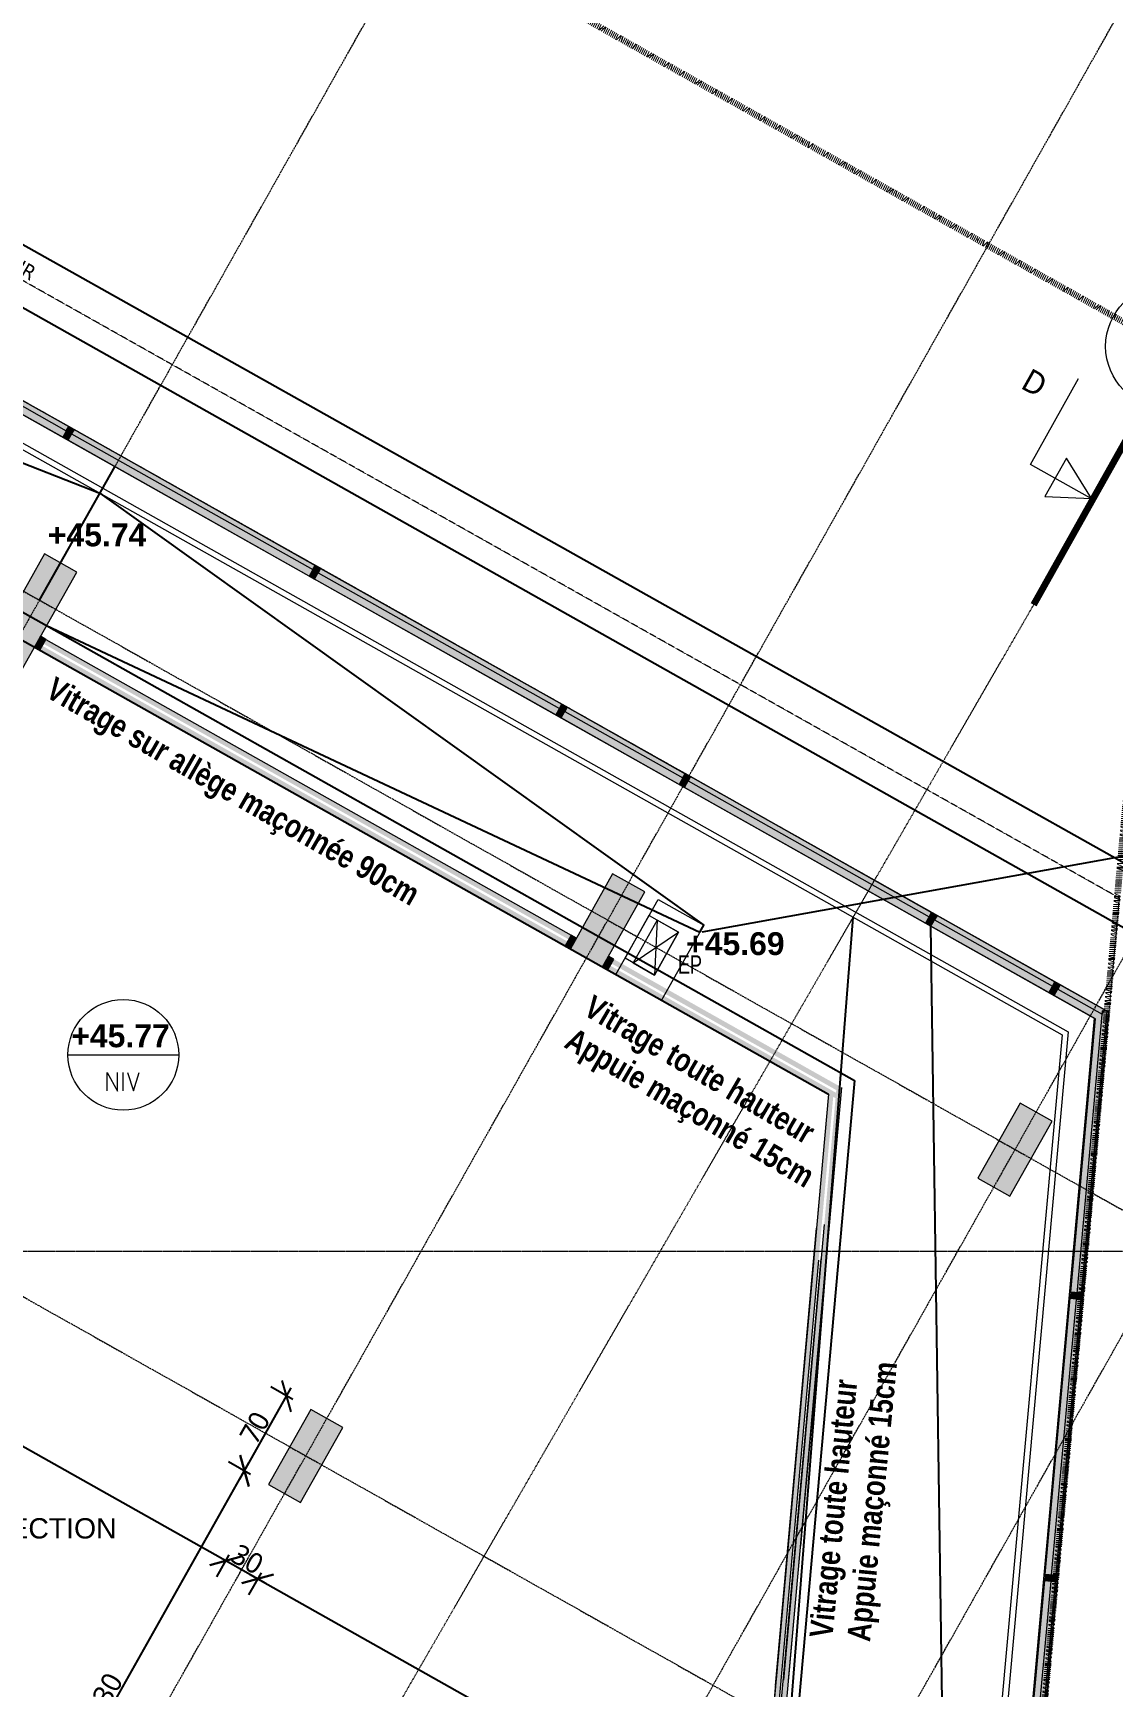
# Model space of a CAD drawing. Header units: millimetres. Extents: x 139864 to 546726, y 40253 to 3921401762.
# Drawn here: x 299070 to 307847, y 70408 to 83856 of the extents above; entities that cross this region are included whole.
import ezdxf

# ---------------------------------------------------------------- set-up
doc = ezdxf.new("R2010")
doc.units = ezdxf.units.MM
for name, pattern in [('Caché', [3, 2, -1]), ('Centre', [12.5, 2.5, -1.875, 6.25, -1.875]), ('Dash dot', [15.875, 6.35, -4.7625, 0, -4.7625]), ('Démoli', [2.812, 1.875, -0.937]), ('Ligne de quadrillage', [22.225, 12.7, -3.175, 3.175, -3.175]), ('Triple tiret', [21.25, 6.25, -1.875, 2.5, -1.875, 2.5, -1.875, 2.5, -1.875])]:
    doc.linetypes.add(name, pattern=pattern)
for name, color, linetype, lineweight in [('AS-20_AXES-ET-FILES', 12, 'Centre', 9), ('AS-21_EPAIS', 211, 'Continuous', 9), ('AS-22_MOYEN', 3, 'Continuous', 13), ('AS-23_FIN', 2, 'Continuous', 9), ('AS-24_TRES-FIN', 9, 'Continuous', 9), ('AS-25_PROJECTIONS', 12, 'Triple tiret', 9), ('AS-26_STRUCTURE-BETON', 6, 'Continuous', 13), ('AS-29_DEMOLITION', 5, 'Démoli', 13), ('AS-30_COTE-1', 1, 'Continuous', 5), ('AS-31_TXT-1', 32, 'Continuous', 5)]:
    doc.layers.add(name, color=color, linetype=linetype, lineweight=lineweight)
doc.styles.add('Arial', font='arial.ttf', dxfattribs={"height": 165})
doc.styles.add('Arial_1', font='arial.ttf', dxfattribs={"width": 0.7, "height": 150})
doc.styles.add('Arial_B_1', font='arialbd.ttf', dxfattribs={"width": 0.8, "height": 187.5})
doc.styles.add('Arial_B_4', font='arialbd.ttf', dxfattribs={"height": 185.714286})
doc.styles.add('Tahoma', font='tahoma.ttf', dxfattribs={"height": 120})
doc.styles.add('Trebuchet MS', font='trebuc.ttf', dxfattribs={"height": 187.5})
doc.styles.add('Trebuchet MS_2', font='trebuc.ttf', dxfattribs={"height": 165})
doc.dimstyles.new('Cotes_linéaires', dxfattribs={"dimscale": 304.8, "dimtxt": 170.1069, "dimasz": 0.615157, "dimexe": 0.492126, "dimexo": 0.0625, "dimgap": 0.049213, "dimtad": 1, "dimdec": 0, "dimlfac": 0.1, "dimzin": 0, "dimdsep": 46, "dimtxsty": 'Trebuchet MS_2', "dimblk1": 'OBLIQUE', "dimblk2": 'OBLIQUE', "dimsah": 1, "dimcen": 0.09, "dimdle": 0.246063, "dimazin": 0, "dimtfac": 1, "dimtdec": 4, "dimtix": 1, "dimtmove": 0, "dimatfit": 3, "dimfxl": 0, "dimtvp": 1, "dimtolj": 1, "dimtzin": 0, "dimarcsym": 0})

# ---------------------------------------------------------------- blocks, each defined once
blk = doc.blocks.new('Meneau rectangulaire - 100 x 25mm-10190632-12_ Niveau 12 -  BAT BUREAUX')
at = {"layer": 'AS-23_FIN'}
blk.add_hatch(color=256, dxfattribs=at).paths.add_polyline_path([(-25, -50), (-25, 50), (25, 50), (25, -50)], flags=0)
for p, q in [((-25, -50), (-25, 50)), ((-25, 50), (25, 50)), ((25, 50), (25, -50)), ((25, -50), (-25, -50))]:
    blk.add_line(p, q, dxfattribs=at)
blk = doc.blocks.new('Meneau rectangulaire - 100 x 25mm-10190711-12_ Niveau 12 -  BAT BUREAUX')
at = {"layer": 'AS-23_FIN'}
blk.add_hatch(color=256, dxfattribs=at).paths.add_polyline_path([(562721, 75841), (562827, 75896), (562436, 76116), (562387, 76029), (562686, 75860)], flags=0)
for p, q in [((562387, 76029), (562436, 76116)), ((562721, 75841), (562387, 76029)), ((562436, 76116), (562827, 75896))]:
    blk.add_line(p, q, dxfattribs=at)
blk = doc.blocks.new('Meneau rectangulaire - 100 x 25mm-2888419-12_ Niveau 12 -  BAT BUREAUX')
at = {"layer": 'AS-23_FIN'}
blk.add_hatch(color=256, dxfattribs=at).paths.add_polyline_path([(559337, 77747), (559386, 77834), (558428, 78374), (558379, 78287)], flags=0)
for p, q in [((558379, 78287), (558428, 78374)), ((559337, 77747), (558379, 78287)), ((558428, 78374), (559386, 77834)), ((559386, 77834), (559337, 77747))]:
    blk.add_line(p, q, dxfattribs=at)
blk = doc.blocks.new('Meneau rectangulaire - 100 x 25mm-3334709-12_ Niveau 12 -  BAT BUREAUX')
at = {"layer": 'AS-23_FIN'}
blk.add_hatch(color=256, dxfattribs=at).paths.add_polyline_path([(558335, 78312), (558384, 78399), (556424, 79503), (556375, 79416), (557645, 78701)], flags=0)
for p, q in [((556375, 79416), (556424, 79503)), ((556424, 79503), (558384, 78399)), ((558335, 78312), (556375, 79416)), ((558384, 78399), (558335, 78312))]:
    blk.add_line(p, q, dxfattribs=at)
blk = doc.blocks.new('Meneau rectangulaire - 100 x 25mm-7811570-12_ Niveau 12 -  BAT BUREAUX')
at = {"layer": 'AS-23_FIN'}
blk.add_hatch(color=256, dxfattribs=at).paths.add_polyline_path([(562413, 71313), (562616, 73559), (562516, 73568), (562314, 71322)], flags=0)
for p, q in [((562314, 71322), (562516, 73568)), ((562516, 73568), (562616, 73559)), ((562616, 73559), (562413, 71313)), ((562413, 71313), (562314, 71322))]:
    blk.add_line(p, q, dxfattribs=at)
blk = doc.blocks.new('Meneau rectangulaire - 100 x 25mm-10190709-12_ Niveau 12 -  BAT BUREAUX')
at = {"layer": 'AS-23_FIN'}
blk.add_hatch(color=256, dxfattribs=at).paths.add_polyline_path([(562620, 73609), (562827, 75896), (562721, 75841), (562521, 73618)], flags=0)
for p, q in [((562827, 75896), (562620, 73609)), ((562521, 73618), (562721, 75841)), ((562620, 73609), (562521, 73618))]:
    blk.add_line(p, q, dxfattribs=at)
blk = doc.blocks.new('Modèles génériques 66 - Modèles génériques 66-3345534-12_ Niveau 12 -  BAT BUREAUX')
at = {"layer": 'AS-24_TRES-FIN'}
for p, q in [((553399, 81162), (554357, 80622)), ((554377, 80656), (553418, 81196)), ((554357, 80622), (554377, 80656)), ((554420, 80632), (554400, 80597)), ((554400, 80597), (556361, 79493)), ((556380, 79528), (554420, 80632)), ((556361, 79493), (556380, 79528)), ((558428, 78374), (558408, 78339)), ((558408, 78339), (559367, 77799)), ((559386, 77834), (558428, 78374)), ((559367, 77799), (559386, 77834)), ((561434, 76681), (561414, 76646)), ((562392, 76141), (561434, 76681)), ((561414, 76646), (562372, 76106)), ((562372, 76106), (562392, 76141))]:
    blk.add_line(p, q, dxfattribs=at)
blk = doc.blocks.new('Modèles génériques 68 - Modèles génériques 68-3350036-12_ Niveau 12 -  BAT BUREAUX')
at = {"layer": 'AS-24_TRES-FIN'}
for points in [[(558365, 78364), (558384, 78399), (556424, 79503), (556404, 79468), (557645, 78769)], [(561370, 76671), (561389, 76706), (559430, 77810), (559410, 77775), (560093, 77390)], [(562777, 75878), (562796, 75913), (562436, 76116), (562416, 76081), (562721, 75910)]]:
    blk.add_hatch(color=256, dxfattribs=at).paths.add_polyline_path(points, flags=0)
for p, q in [((556424, 79503), (556404, 79468)), ((558384, 78399), (556424, 79503)), ((556404, 79468), (558365, 78364)), ((558365, 78364), (558384, 78399)), ((559430, 77810), (559410, 77775)), ((559410, 77775), (561370, 76671)), ((561389, 76706), (559430, 77810)), ((561370, 76671), (561389, 76706)), ((562436, 76116), (562416, 76081)), ((562416, 76081), (562777, 75878)), ((562796, 75913), (562436, 76116)), ((562777, 75878), (562796, 75913))]:
    blk.add_line(p, q, dxfattribs=at)
blk = doc.blocks.new('Modèles génériques 69 - Modèles génériques 66-3367882-12_ Niveau 12 -  BAT BUREAUX')
at = {"layer": 'AS-24_TRES-FIN'}
for p, q in [((562566, 73557), (562362, 71317)), ((562402, 71313), (562606, 73554)), ((562606, 73554), (562566, 73557)), ((562362, 71317), (562402, 71313))]:
    blk.add_line(p, q, dxfattribs=at)
blk = doc.blocks.new('Modèles génériques 70 - Modèles génériques 68-3390837-12_ Niveau 12 -  BAT BUREAUX')
at = {"layer": 'AS-24_TRES-FIN'}
for points in [[(562609, 73604), (562817, 75902), (562777, 75905), (562570, 73607)], [(562196, 69022), (562398, 71263), (562358, 71267), (562156, 69026)]]:
    blk.add_hatch(color=256, dxfattribs=at).paths.add_polyline_path(points, flags=0)
for p, q in [((562777, 75905), (562570, 73607)), ((562609, 73604), (562817, 75902)), ((562817, 75902), (562777, 75905)), ((562570, 73607), (562609, 73604)), ((562358, 71267), (562156, 69026)), ((562196, 69022), (562398, 71263)), ((562398, 71263), (562358, 71267))]:
    blk.add_line(p, q, dxfattribs=at)
blk = doc.blocks.new('Meneau rectangulaire - 100 x 25mm-10174660-12_ Niveau 12 -  BAT BUREAUX')
at = {"layer": 'AS-23_FIN'}
blk.add_hatch(color=256, dxfattribs=at).paths.add_polyline_path([(-50, -50), (-50, 50), (0, 50), (0, -50)], flags=0)
at = {"layer": 'AS-22_MOYEN'}
for p, q in [((-50, 50), (0, 50)), ((-50, -50), (-50, 50)), ((0, 50), (0, -50)), ((0, -50), (-50, -50))]:
    blk.add_line(p, q, dxfattribs=at)
blk = doc.blocks.new('Meneau rectangulaire - 100 x 25mm-10174661-12_ Niveau 12 -  BAT BUREAUX')
at = {"layer": 'AS-23_FIN'}
blk.add_hatch(color=256, dxfattribs=at).paths.add_polyline_path([(0, 50), (-50, 50), (-50, -50), (0, -50)], flags=0)
at = {"layer": 'AS-22_MOYEN'}
for p, q in [((0, 50), (-50, 50)), ((-50, 50), (-50, -50)), ((0, -50), (0, 50)), ((-50, -50), (0, -50))]:
    blk.add_line(p, q, dxfattribs=at)
blk = doc.blocks.new('Meneau rectangulaire - 100 x 25mm-10178880-12_ Niveau 12 -  BAT BUREAUX')
at = {"layer": 'AS-23_FIN'}
h = blk.add_hatch(color=256, dxfattribs=at)
h.paths.add_polyline_path([(560228, 70460), (560562, 74191), (560520, 74169), (560188, 70464)], flags=0)
h.paths.add_polyline_path([(560168, 70466), (560499, 74158), (560457, 74136), (560128, 70469)], flags=0)
for p, q in [((560457, 74136), (560128, 70469)), ((560562, 74191), (560228, 70460))]:
    blk.add_line(p, q, dxfattribs=at)
blk = doc.blocks.new('Type de traverse haute - Traverse haute_Interne_-10193817-12_ Niveau 12 -  BAT BUREAUX')
at = {"layer": 'AS-24_TRES-FIN'}
for p, q in [((538593, 89204), (562500, 75736)), ((538641, 89122), (562450, 75709)), ((562500, 75736), (560324, 51606)), ((562450, 75709), (561667, 67035))]:
    blk.add_line(p, q, dxfattribs=at)
blk = doc.blocks.new('_Oblique')
at = {"color": 0, "linetype": 'ByBlock', "lineweight": -2}
blk.add_line((-0.5, -0.5), (0.5, 0.5), dxfattribs=at)
blk = doc.blocks.new('DIMBLOCK21-12_ Niveau 12 -  BAT BUREAUX')
at = {"layer": 'AS-30_COTE-1', "color": 0, "lineweight": -2, "transparency": 16777216}
for p, q in [((283512, 90276), (283613, 90456)), ((283474, 90362), (308188, 76439)), ((308096, 76427), (308197, 76606))]:
    blk.add_line(p, q, dxfattribs=at)
at = {"layer": 'Defpoints', "color": 0, "transparency": 16777216}
for p in [(283502, 90260), (308086, 76410), (308123, 76475)]:
    blk.add_point(p, dxfattribs=at)
at = {"layer": 'AS-30_COTE-1', "color": 0, "lineweight": -2, "transparency": 16777216, "xscale": 187.5, "yscale": 187.5, "zscale": 187.5}
for p, rotation in [((283539, 90325), 150.6051502308963), ((308123, 76475), 330.6051502308963)]:
    blk.add_blockref('_Oblique', p, dxfattribs=dict(at, rotation=rotation))
at = {"layer": 'AS-30_COTE-1', "color": 0, "transparency": 16777216, "insert": (295880, 83486), "char_height": 165, "width": 581.25, "attachment_point": 5, "rotation": 330.6052, "style": 'Trebuchet MS_2'}
blk.add_mtext('\\A1;2822', dxfattribs=at)
blk = doc.blocks.new('DIMBLOCK22-12_ Niveau 12 -  BAT BUREAUX')
at = {"layer": 'AS-30_COTE-1', "color": 0, "lineweight": -2, "transparency": 16777216}
for p, q in [((308538, 75910), (306269, 50973)), ((308476, 75840), (308681, 75822)), ((306220, 51053), (306425, 51034))]:
    blk.add_line(p, q, dxfattribs=at)
at = {"layer": 'Defpoints', "color": 0, "transparency": 16777216}
for p in [(308457, 75842), (306201, 51055), (306276, 51048)]:
    blk.add_point(p, dxfattribs=at)
at = {"layer": 'AS-30_COTE-1', "color": 0, "lineweight": -2, "transparency": 16777216, "xscale": 187.5, "yscale": 187.5, "zscale": 187.5}
for p, rotation in [((308531, 75835), 84.80001694211576), ((306276, 51048), 264.8000169421158)]:
    blk.add_blockref('_Oblique', p, dxfattribs=dict(at, rotation=rotation))
at = {"layer": 'AS-30_COTE-1', "color": 0, "transparency": 16777216, "insert": (307305, 63450), "char_height": 165, "width": 581.25, "attachment_point": 5, "rotation": 84.8, "style": 'Trebuchet MS_2'}
blk.add_mtext('\\A1;2489', dxfattribs=at)
blk = doc.blocks.new('DIMBLOCK23-12_ Niveau 12 -  BAT BUREAUX')
at = {"layer": 'AS-30_COTE-1', "color": 0, "lineweight": -2, "transparency": 16777216}
for p, q in [((268217, 99363), (268318, 99542)), ((268179, 99448), (308413, 76840)), ((308320, 76828), (308421, 77008))]:
    blk.add_line(p, q, dxfattribs=at)
at = {"layer": 'Defpoints', "color": 0, "transparency": 16777216}
for p in [(268208, 99346), (308311, 76812), (308348, 76877)]:
    blk.add_point(p, dxfattribs=at)
at = {"layer": 'AS-30_COTE-1', "color": 0, "lineweight": -2, "transparency": 16777216, "xscale": 187.5, "yscale": 187.5, "zscale": 187.5}
for p, rotation in [((268244, 99412), 150.6679493154123), ((308348, 76877), 330.6679493154123)]:
    blk.add_blockref('_Oblique', p, dxfattribs=dict(at, rotation=rotation))
at = {"layer": 'AS-30_COTE-1', "color": 0, "transparency": 16777216, "insert": (288345, 88231), "char_height": 165, "width": 581.25, "attachment_point": 5, "rotation": 330.6679, "style": 'Trebuchet MS_2'}
blk.add_mtext('\\A1;4600', dxfattribs=at)
blk = doc.blocks.new('DIMBLOCK70-12_ Niveau 12 -  BAT BUREAUX')
at = {"layer": 'AS-30_COTE-1', "color": 0, "lineweight": -2, "transparency": 16777216}
for p, q in [((298640, 68352), (300824, 72229)), ((300836, 72136), (300657, 72237)), ((298726, 68390), (298546, 68491))]:
    blk.add_line(p, q, dxfattribs=at)
at = {"layer": 'Defpoints', "color": 0, "transparency": 16777216}
for p in [(300788, 72164), (300853, 72127), (298742, 68380)]:
    blk.add_point(p, dxfattribs=at)
at = {"layer": 'AS-30_COTE-1', "color": 0, "lineweight": -2, "transparency": 16777216, "xscale": 187.5, "yscale": 187.5, "zscale": 187.5}
for p, rotation in [((300788, 72164), 60.60515023088664), ((298677, 68417), 240.6051502308866)]:
    blk.add_blockref('_Oblique', p, dxfattribs=dict(at, rotation=rotation))
at = {"layer": 'AS-30_COTE-1', "color": 0, "transparency": 16777216, "insert": (299646, 70339), "char_height": 165, "width": 435.93, "attachment_point": 5, "rotation": 60.6052, "style": 'Trebuchet MS_2'}
blk.add_mtext('\\A1;430', dxfattribs=at)
blk = doc.blocks.new('DIMBLOCK71-12_ Niveau 12 -  BAT BUREAUX')
at = {"layer": 'AS-30_COTE-1', "color": 0, "lineweight": -2, "transparency": 16777216}
for p, q in [((300751, 72098), (301168, 72839)), ((301180, 72746), (301001, 72847)), ((300836, 72136), (300657, 72237))]:
    blk.add_line(p, q, dxfattribs=at)
at = {"layer": 'Defpoints', "color": 0, "transparency": 16777216}
for p in [(301131, 72773), (301197, 72737), (300853, 72127)]:
    blk.add_point(p, dxfattribs=at)
at = {"layer": 'AS-30_COTE-1', "color": 0, "lineweight": -2, "transparency": 16777216, "xscale": 187.5, "yscale": 187.5, "zscale": 187.5}
for p, rotation in [((301131, 72773), 60.60515023088664), ((300788, 72164), 240.6051502308866)]:
    blk.add_blockref('_Oblique', p, dxfattribs=dict(at, rotation=rotation))
at = {"layer": 'AS-30_COTE-1', "color": 0, "transparency": 16777216, "insert": (300873, 72517), "char_height": 165, "width": 290.62, "attachment_point": 5, "rotation": 60.6052, "style": 'Trebuchet MS_2'}
blk.add_mtext('\\A1;70', dxfattribs=at)
blk = doc.blocks.new('DIMBLOCK80-12_ Niveau 12 -  BAT BUREAUX')
at = {"layer": 'AS-30_COTE-1', "color": 0, "lineweight": -2, "transparency": 16777216}
for p, q in [((300923, 71335), (300822, 71156)), ((305317, 68795), (300830, 71323)), ((305279, 68881), (305178, 68701))]:
    blk.add_line(p, q, dxfattribs=at)
at = {"layer": 'Defpoints', "color": 0, "transparency": 16777216}
for p in [(300895, 71286), (300932, 71352), (305288, 68897)]:
    blk.add_point(p, dxfattribs=at)
at = {"layer": 'AS-30_COTE-1', "color": 0, "lineweight": -2, "transparency": 16777216, "xscale": 187.5, "yscale": 187.5, "zscale": 187.5}
for p, rotation in [((300895, 71286), 150.6051502308951), ((305251, 68832), 330.6051502308951)]:
    blk.add_blockref('_Oblique', p, dxfattribs=dict(at, rotation=rotation))
at = {"layer": 'AS-30_COTE-1', "color": 0, "transparency": 16777216, "insert": (303122, 70145), "char_height": 165, "width": 435.93, "attachment_point": 5, "rotation": 330.6052, "style": 'Trebuchet MS_2'}
blk.add_mtext('\\A1;500', dxfattribs=at)
blk = doc.blocks.new('DIMBLOCK81-12_ Niveau 12 -  BAT BUREAUX')
at = {"layer": 'AS-30_COTE-1', "color": 0, "lineweight": -2, "transparency": 16777216}
for p, q in [((300661, 71482), (300560, 71303)), ((300961, 71249), (300568, 71470)), ((300923, 71335), (300822, 71156))]:
    blk.add_line(p, q, dxfattribs=at)
at = {"layer": 'Defpoints', "color": 0, "transparency": 16777216}
for p in [(300634, 71433), (300671, 71499), (300932, 71352)]:
    blk.add_point(p, dxfattribs=at)
at = {"layer": 'AS-30_COTE-1', "color": 0, "lineweight": -2, "transparency": 16777216, "xscale": 187.5, "yscale": 187.5, "zscale": 187.5}
for p, rotation in [((300634, 71433), 150.6051502308958), ((300895, 71286), 330.6051502308959)]:
    blk.add_blockref('_Oblique', p, dxfattribs=dict(at, rotation=rotation))
at = {"layer": 'AS-30_COTE-1', "color": 0, "transparency": 16777216, "insert": (300813, 71446), "char_height": 165, "width": 290.62, "attachment_point": 5, "rotation": 330.6052, "style": 'Trebuchet MS_2'}
blk.add_mtext('\\A1;30', dxfattribs=at)
blk = doc.blocks.new('DIMBLOCK82-12_ Niveau 12 -  BAT BUREAUX')
at = {"layer": 'AS-30_COTE-1', "color": 0, "lineweight": -2, "transparency": 16777216}
for p, q in [((296305, 73936), (296204, 73757)), ((300699, 71397), (296212, 73924)), ((300661, 71482), (300560, 71303))]:
    blk.add_line(p, q, dxfattribs=at)
at = {"layer": 'Defpoints', "color": 0, "transparency": 16777216}
for p in [(296278, 73888), (296314, 73953), (300671, 71499)]:
    blk.add_point(p, dxfattribs=at)
at = {"layer": 'AS-30_COTE-1', "color": 0, "lineweight": -2, "transparency": 16777216, "xscale": 187.5, "yscale": 187.5, "zscale": 187.5}
for p, rotation in [((296278, 73888), 150.605150230895), ((300634, 71433), 330.605150230895)]:
    blk.add_blockref('_Oblique', p, dxfattribs=dict(at, rotation=rotation))
at = {"layer": 'AS-30_COTE-1', "color": 0, "transparency": 16777216, "insert": (298504, 72747), "char_height": 165, "width": 435.93, "attachment_point": 5, "rotation": 330.6052, "style": 'Trebuchet MS_2'}
blk.add_mtext('\\A1;500', dxfattribs=at)
blk = doc.blocks.new('Cotes d_élévation - cote elevation NIV-3547710-12_ Niveau 12 -  BAT BUREAUX')
at = {"layer": 'AS-30_COTE-1'}
for p, q in [((-6, 0), (6, 0)), ((-1.74, -1.9), (-0.62, -3.94)), ((-1.74, -3.9), (-1.74, -1.9)), ((-0.62, -3.94), (-0.62, -1.9)), ((0, -3.9), (0, -1.9)), ((0.47, -1.9), (1.12, -3.9)), ((1.12, -3.9), (1.73, -1.9))]:
    blk.add_line(p, q, dxfattribs=at)
blk.add_circle((0, 0), 6, dxfattribs=at)
blk = doc.blocks.new('*D400')
at = {"layer": 'AS-30_COTE-1', "color": 0, "lineweight": -2, "transparency": 16777216}
for p, q in [((304508, 76548), (318015, 78982)), ((317854, 79029), (319925, 67535)), ((306552, 65202), (320060, 67636))]:
    blk.add_line(p, q, dxfattribs=at)
at = {"layer": 'Defpoints', "color": 0, "transparency": 16777216}
for p in [(304489, 76545), (319912, 67609), (306533, 65199)]:
    blk.add_point(p, dxfattribs=at)
at = {"layer": 'AS-30_COTE-1', "color": 0, "lineweight": -2, "transparency": 16777216, "xscale": 187.5, "yscale": 187.5, "zscale": 187.5}
for p, rotation in [((317868, 78955), 100.2132288129686), ((319912, 67609), 280.2132288129686)]:
    blk.add_blockref('_Oblique', p, dxfattribs=dict(at, rotation=rotation))
at = {"layer": 'AS-30_COTE-1', "color": 0, "transparency": 16777216, "insert": (318987, 73300), "char_height": 165, "attachment_point": 5, "rotation": 280.2132, "style": 'Trebuchet MS_2'}
blk.add_mtext('\\A1;1153', dxfattribs=at)

msp = doc.modelspace()

# ---------------------------------------------------------------- hatches: boundary and pattern name
at = {"layer": 'AS-23_FIN'}
h = msp.add_hatch(color=256, dxfattribs=at)
h.paths.add_polyline_path([(303437.06862, 76409.51776), (303456.70164, 76444.36808), (299143.97486, 78873.954), (299124.34184, 78839.10369)])
h.paths.add_polyline_path([(303466.51814, 76461.79324), (303486.15116, 76496.64356), (299173.42439, 78926.22948), (299153.79137, 78891.37916)])
h = msp.add_hatch(color=256, dxfattribs=at)
h.paths.add_polyline_path([(305636.62353, 75239.21414), (305640.54331, 75282.91655), (303791.04025, 76324.83894), (303771.40723, 76289.98862)])
h.paths.add_polyline_path([(305630.74386, 75173.66052), (305634.66364, 75217.36293), (303761.59072, 76272.56347), (303741.9577, 76237.71315)])
at = {"layer": 'AS-24_TRES-FIN'}
for points in [[(296626.65175, 74507.35529), (299424.35675, 79473.52551), (299162.97937, 79620.77315), (296365.27437, 74654.60292), (296577.90993, 74534.81412)], [(303698.446, 76262.27013), (304042.02381, 76872.15068), (303780.64643, 77019.39832), (303437.06862, 76409.51776)], [(307009.22615, 74397.13346), (307352.80396, 75007.01401), (307091.42658, 75154.26165), (306747.84877, 74544.38109), (306952.4219, 74429.13428)], [(301244.45568, 71906.22344), (301588.03349, 72516.10399), (301326.65611, 72663.35162), (300983.0783, 72053.47107)]]:
    msp.add_hatch(color=256, dxfattribs=at).paths.add_polyline_path(points, flags=0)

# ---------------------------------------------------------------- linework, layer by layer
for p, q in [((284146.20135, 87506.63152), (305745.91886, 75338.37407)), ((284048.03626, 87332.37993), (305535.17536, 75227.54383)), ((295285.88157, 81804.94635), (299613.16136, 80114.27778)), ((299122.97904, 79244.16143), (299734.88607, 80330.34975)), ((299613.16136, 80114.27778), (304521.21567, 76602.19669)), ((299178.94403, 79037.89655), (304488.88273, 76544.8029)), ((304834.84684, 65180.64859), (305735.10934, 76665.46235)), ((304488.88273, 76544.8029), (304521.21567, 76602.19669)), ((304521.21567, 76602.19669), (304521.21567, 76602.19669)), ((306533.08086, 65198.65882), (306367.82306, 76593.66732)), ((305745.91886, 75338.37407), (304834.84684, 65180.64859))]:
    msp.add_line(p, q)
at = {"layer": 'AS-20_AXES-ET-FILES', "linetype": 'Ligne de quadrillage', "lineweight": 5}
for p, q in [((287534.84538, 58674.2142), (303391.08241, 86820.41692)), ((292152.51243, 56072.83937), (308008.74946, 84219.04209)), ((292651.19089, 82890.06024), (312653.90423, 71621.47928)), ((295463.29258, 54207.7027), (311319.52961, 82353.90542)), ((290197.06369, 78533.77057), (310199.77703, 67265.18961)), ((296770.17948, 53471.46454), (309130.73434, 75412.52672))]:
    msp.add_line(p, q, dxfattribs=at)
at = {"layer": 'AS-20_AXES-ET-FILES'}
for p, q in [((291024.02691, 51185.12016), (307354.02691, 79469.50985)), ((283185.74229, 73951.74097), (308434.99883, 73951.74097))]:
    msp.add_line(p, q, dxfattribs=at)
at = {"layer": 'AS-21_EPAIS', "lineweight": 140}
msp.add_line((307204.42455, 79209.25231), (308084.88763, 80779.21562), dxfattribs=at)
at = {"layer": 'AS-23_FIN'}
for p, q in [((299124.34184, 78839.10369), (304159.40153, 76002.58962)), ((299173.42439, 78926.22948), (303486.15116, 76496.64356))]:
    msp.add_line(p, q, dxfattribs=at)
at = {"layer": 'AS-24_TRES-FIN', "linetype": 'Dash dot', "lineweight": 200}
for p, q in [((265675.81053, 105313.83612), (308287.21956, 81308.58721)), ((304995.75963, 44818.69606), (308287.62238, 81308.55087))]:
    msp.add_line(p, q, dxfattribs=at)
at = {"layer": 'AS-24_TRES-FIN'}
for p, q in [((307799.85411, 75901.70544), (283350.3518, 89675.39662)), ((307176.28675, 80348.62563), (307567.60368, 81046.38709)), ((307683.78778, 80064.01011), (307176.28675, 80348.62563)), ((307469.44789, 80398.78052), (307294.45539, 80086.74948)), ((307671.81098, 80072.50098), (307469.44789, 80398.78052)), ((307294.45539, 80086.74948), (307671.81098, 80072.50098)), ((303807.35324, 76200.91695), (304150.93105, 76810.7975)), ((304150.93105, 76810.7975), (304521.21567, 76602.19669)), ((303882.07693, 76333.55802), (304078.40711, 76682.06119)), ((304077.30723, 76680.10881), (304316.90316, 76545.13182)), ((304142.65158, 76643.29691), (303946.3214, 76294.79373)), ((303946.3214, 76294.79373), (304316.90316, 76545.13182)), ((304142.65158, 76643.29691), (304120.57299, 76196.62864)), ((304316.90316, 76545.13182), (304120.57299, 76196.62864)), ((304120.57299, 76196.62864), (304316.90316, 76545.13182)), ((304316.90316, 76545.13182), (304142.65158, 76643.29691)), ((304521.21567, 76602.19669), (304177.63786, 75992.31614)), ((304120.57299, 76196.62864), (303882.07693, 76333.55802)), ((303946.3214, 76294.79373), (304120.57299, 76196.62864)), ((304177.63786, 75992.31614), (303807.35324, 76200.91695)), ((305563.54555, 51112.52643), (307799.85411, 75901.70544)), ((307694.45047, 75846.30829), (305477.40073, 51270.61082))]:
    msp.add_line(p, q, dxfattribs=at)
at = {"layer": 'AS-24_TRES-FIN', "lineweight": 13}
for p, q in [((283575.81053, 89433.60728), (307694.45047, 75846.30829)), ((307694.45047, 75846.30829), (305478.2391, 51279.90403)), ((305745.91886, 75338.37407), (305278.02568, 70121.73869)), ((305535.17536, 75227.54383), (305078.82533, 70139.60548)), ((305103.94112, 70419.6265), (305437.41066, 74137.54555))]:
    msp.add_line(p, q, dxfattribs=at)
at = {"layer": 'AS-24_TRES-FIN'}
msp.add_circle((308287.21956, 81308.58721), 500, dxfattribs=at)
at = {"layer": 'AS-25_PROJECTIONS', "linetype": 'Caché'}
for p, q in [((307899.32257, 76822.64021), (276435.81053, 94547.69214)), ((305575.88685, 51067.66839), (307899.32257, 76822.64021))]:
    msp.add_line(p, q, dxfattribs=at)
at = {"layer": 'AS-26_STRUCTURE-BETON', "lineweight": 9}
for p, q in [((299162.97937, 79620.77315), (296365.27437, 74654.60292)), ((299424.35675, 79473.52551), (299162.97937, 79620.77315)), ((296626.65175, 74507.35529), (299424.35675, 79473.52551)), ((303780.64643, 77019.39832), (303437.06862, 76409.51776)), ((304042.02381, 76872.15068), (303780.64643, 77019.39832)), ((303698.446, 76262.27013), (304042.02381, 76872.15068)), ((303437.06862, 76409.51776), (303698.446, 76262.27013)), ((307091.42658, 75154.26165), (306747.84877, 74544.38109)), ((307352.80396, 75007.01401), (307091.42658, 75154.26165)), ((307009.22615, 74397.13346), (307352.80396, 75007.01401)), ((306747.84877, 74544.38109), (307009.22615, 74397.13346)), ((301326.65611, 72663.35162), (300983.0783, 72053.47107)), ((301588.03349, 72516.10399), (301326.65611, 72663.35162)), ((301244.45568, 71906.22344), (301588.03349, 72516.10399)), ((300983.0783, 72053.47107), (301244.45568, 71906.22344))]:
    msp.add_line(p, q, dxfattribs=at)
at = {"layer": 'AS-26_STRUCTURE-BETON'}
for p, q in [((305171.04345, 70463.76177), (305503.39696, 74169.23794)), ((305454.33128, 73878.43868), (305123.13209, 70185.83221)), ((305143.05213, 70184.04553), (305475.40564, 73889.5217))]:
    msp.add_line(p, q, dxfattribs=at)
at = {"layer": 'AS-29_DEMOLITION'}
for q in [(283350.3518, 89675.39662), (305563.09723, 51107.5569)]:
    msp.add_line((307799.85411, 75901.70544), q, dxfattribs=at)

# ---------------------------------------------------------------- block references
at = {"layer": 'AS-23_FIN'}
for name, p in [('Meneau rectangulaire - 100 x 25mm-2888419-12_ Niveau 12 -  BAT BUREAUX', (-260026.57448, 2822.24628)), ('Meneau rectangulaire - 100 x 25mm-3334709-12_ Niveau 12 -  BAT BUREAUX', (-257020.73461, 1128.89851)), ('Meneau rectangulaire - 100 x 25mm-3334709-12_ Niveau 12 -  BAT BUREAUX', (-255016.84136, 0)), ('Meneau rectangulaire - 100 x 25mm-2888419-12_ Niveau 12 -  BAT BUREAUX', (-255016.84136, 0)), ('Meneau rectangulaire - 100 x 25mm-3334709-12_ Niveau 12 -  BAT BUREAUX', (-252011.00149, -1693.34777)), ('Meneau rectangulaire - 100 x 25mm-2888419-12_ Niveau 12 -  BAT BUREAUX', (-252011.00149, -1693.34777)), ('Meneau rectangulaire - 100 x 25mm-10190711-12_ Niveau 12 -  BAT BUREAUX', (-255016.84136, 0)), ('Meneau rectangulaire - 100 x 25mm-10190709-12_ Niveau 12 -  BAT BUREAUX', (-255016.84136, 0)), ('Meneau rectangulaire - 100 x 25mm-10178880-12_ Niveau 12 -  BAT BUREAUX', (-254921.83991, 1091.55496)), ('Meneau rectangulaire - 100 x 25mm-10178880-12_ Niveau 12 -  BAT BUREAUX', (-255019.72164, 0.25183)), ('Meneau rectangulaire - 100 x 25mm-10178880-12_ Niveau 12 -  BAT BUREAUX', (-255044.83268, -279.71624)), ('Meneau rectangulaire - 100 x 25mm-7811570-12_ Niveau 12 -  BAT BUREAUX', (-255016.84136, 0)), ('Meneau rectangulaire - 100 x 25mm-7811570-12_ Niveau 12 -  BAT BUREAUX', (-255223.94152, -2295.67736))]:
    msp.add_blockref(name, p, dxfattribs=at)
at = {"layer": 'AS-23_FIN', "extrusion": (0, 0, -1)}
for name, p, rotation in [('Meneau rectangulaire - 100 x 25mm-10190632-12_ Niveau 12 -  BAT BUREAUX', (-299356.95652, 80600.64564), 29.39484976901575), ('Meneau rectangulaire - 100 x 25mm-10190632-12_ Niveau 12 -  BAT BUREAUX', (-301360.84976, 79471.74713), 29.39484976901575), ('Meneau rectangulaire - 100 x 25mm-10190632-12_ Niveau 12 -  BAT BUREAUX', (-303364.74301, 78342.84861), 29.39484976901575), ('Meneau rectangulaire - 100 x 25mm-10190632-12_ Niveau 12 -  BAT BUREAUX', (-304366.68964, 77778.39936), 29.39484976901575), ('Meneau rectangulaire - 100 x 25mm-10190632-12_ Niveau 12 -  BAT BUREAUX', (-306370.58289, 76649.50085), 29.39484976901575), ('Meneau rectangulaire - 100 x 25mm-10174660-12_ Niveau 12 -  BAT BUREAUX', (-303418.04699, 76477.62193), 29.3948497690157), ('Meneau rectangulaire - 100 x 25mm-10190632-12_ Niveau 12 -  BAT BUREAUX', (-307372.52951, 76085.05159), 29.39484976901575), ('Meneau rectangulaire - 100 x 25mm-10190632-12_ Niveau 12 -  BAT BUREAUX', (-307551.4112, 73588.65229), 95.15487568311293), ('Meneau rectangulaire - 100 x 25mm-10190632-12_ Niveau 12 -  BAT BUREAUX', (-307344.31104, 71292.97493), 95.15487568311293)]:
    msp.add_blockref(name, p, dxfattribs=dict(at, rotation=rotation))
at = {"layer": 'AS-23_FIN', "rotation": 330.6051502309843}
for p in [(299148.88312, 78882.66658), (303766.55017, 76281.29175)]:
    msp.add_blockref('Meneau rectangulaire - 100 x 25mm-10174661-12_ Niveau 12 -  BAT BUREAUX', p, dxfattribs=at)
at = {"layer": 'AS-24_TRES-FIN'}
for name in ['Modèles génériques 68 - Modèles génériques 68-3350036-12_ Niveau 12 -  BAT BUREAUX', 'Modèles génériques 66 - Modèles génériques 66-3345534-12_ Niveau 12 -  BAT BUREAUX', 'Type de traverse haute - Traverse haute_Interne_-10193817-12_ Niveau 12 -  BAT BUREAUX', 'Modèles génériques 70 - Modèles génériques 68-3390837-12_ Niveau 12 -  BAT BUREAUX', 'Modèles génériques 69 - Modèles génériques 66-3367882-12_ Niveau 12 -  BAT BUREAUX']:
    msp.add_blockref(name, (-255016.84136, 0), dxfattribs=at)
at = {"layer": 'AS-30_COTE-1', "xscale": 74.99999999999996, "yscale": 74.99999999999996, "zscale": 74.99999999999996}
msp.add_blockref('Cotes d_élévation - cote elevation NIV-3547710-12_ Niveau 12 -  BAT BUREAUX', (299803.37513, 75547.43181), dxfattribs=at)

# ---------------------------------------------------------------- texts
at = {"layer": 'AS-30_COTE-1', "char_height": 185.714286, "width": 929.9730077, "attachment_point": 1, "line_spacing_factor": 0.941778, "style": 'Arial_B_4'}
for s, insert in [('+45.74', (299189.76277, 79868.41308)), ('+45.69', (304377.30961, 76544.8029)), ('+45.77', (299380.15805, 75795.07175))]:
    msp.add_mtext(s, dxfattribs=dict(at, insert=insert))
at = {"layer": 'AS-31_TXT-1', "color": 7, "attachment_point": 1}
for s, insert, char_height, width, rotation, style in [('LIMITE DALLE SUPÉRIEUR', (297551.33624, 82854.83834), 120, 2483.2270312, 329.655589693, 'Tahoma'), ('D', (307178.13202, 81137.98152), 187.5, 198.4176563, 330.71552382, 'Trebuchet MS'), ('Vitrage sur allège maçonnée 90cm', (299253.75204, 78628.14947), 187.5, 4290.6315, 330.130888496, 'Arial_B_1'), ('Vitrage toute hauteur', (303626.76569, 76041.68688), 187.5, 2554.176375, 329.646076019, 'Arial_B_1'), ('Appuie maçonné 15cm', (303471.33417, 75776.27146), 187.5, 2746.581375, 329.646076019, 'Arial_B_1'), ('Appuie maçonné 15cm', (305685.53502, 70789.20629), 187.5, 2746.581375, 84.455885712, 'Arial_B_1'), ('Vitrage toute hauteur', (305379.39571, 70818.92206), 187.5, 2554.176375, 84.455885712, 'Arial_B_1')]:
    msp.add_mtext(s, dxfattribs=dict(at, insert=insert, char_height=char_height, width=width, rotation=rotation, style=style))
at = {"layer": 'AS-31_TXT-1', "color": 154, "insert": (304311.09243, 76356.86743), "char_height": 150, "width": 244.1138438, "attachment_point": 1, "style": 'Arial_1'}
msp.add_mtext('EP', dxfattribs=at)
at = {"layer": 'AS-31_TXT-1', "color": 7, "insert": (297072.21587, 71779.84682), "char_height": 165, "width": 3120.5685937, "attachment_point": 1, "style": 'Arial'}
msp.add_mtext('BUREAU DE DIRECTION', dxfattribs=at)

# ---------------------------------------------------------------- dimensions: what is measured, and where the dimension line sits
at = {"layer": 'AS-30_COTE-1'}
for base, p1, p2, angle, override, picture, middle in [((308347.89176, 76877.01826), (268207.7127, 99346.14124), (308311.15149, 76811.6336), 330.667949315, {"dimpost": '<>', "dimfxl": 46000.976485}, 'DIMBLOCK23-12_ Niveau 12 -  BAT BUREAUX', (288344.77837, 88230.77355)), ((308123.06805, 76475.43835), (283502.21255, 90259.57936), (308086.25614, 76410.094), 330.605150231, {"dimpost": '<>', "dimfxl": 28216.722766}, 'DIMBLOCK21-12_ Niveau 12 -  BAT BUREAUX', (295879.61071, 83486.38716)), ((306275.65967, 51047.71918), (308456.79134, 75841.91967), (306200.96834, 51054.5166), 84.800016942, {"dimpost": '<>', "dimfxl": 24889.839056}, 'DIMBLOCK22-12_ Niveau 12 -  BAT BUREAUX', (307304.75731, 63450.41345)), ((296277.52051, 73887.6169), (300670.62209, 71498.83405), (296314.33242, 73952.96125), 330.605150231, {"dimpost": '<>', "dimfxl": 5000}, 'DIMBLOCK82-12_ Niveau 12 -  BAT BUREAUX', (298504.22979, 72746.75944)), ((301131.26176, 72773.42754), (300853.0283, 72126.73508), (301196.60611, 72736.61563), 60.605150231, {"dimpost": '<>', "dimfxl": 700}, 'DIMBLOCK71-12_ Niveau 12 -  BAT BUREAUX', (300873.26673, 72517.05171)), ((300787.68395, 72163.54698), (298742.47891, 68380.32596), (300853.0283, 72126.73508), 60.605150231, {"dimpost": '<>', "dimfxl": 4300}, 'DIMBLOCK70-12_ Niveau 12 -  BAT BUREAUX', (299646.20313, 70338.90688)), ((300633.81018, 71433.48971), (300931.99947, 71351.58642), (300670.62209, 71498.83405), 330.605150231, {"dimpost": '<>', "dimfxl": 300}, 'DIMBLOCK81-12_ Niveau 12 -  BAT BUREAUX', (300813.06332, 71446.07202)), ((300895.18756, 71286.24208), (305288.28914, 68897.45922), (300931.99947, 71351.58642), 330.605150231, {"dimpost": '<>', "dimfxl": 5000}, 'DIMBLOCK80-12_ Niveau 12 -  BAT BUREAUX', (303121.89684, 70145.38461))]:
    dim = msp.add_linear_dim(base=base, p1=p1, p2=p2, angle=angle, dimstyle='Cotes_linéaires', override=override, dxfattribs=at)
    dim.commit()
    dim.dimension.update_dxf_attribs({"geometry": picture, "text_midpoint": middle})
dim = msp.add_aligned_dim(p1=(304488.88273, 76544.8029), p2=(306533.08086, 65198.65882), distance=13594.20416, dimstyle='Cotes_linéaires', override={"dimpost": '<>', "dimfxl": 5000}, dxfattribs=at)
dim.commit()
dim.dimension.update_dxf_attribs({"geometry": '*D400', "text_midpoint": (318987.15828, 73299.69006)})

doc.saveas('drawing.dxf')
